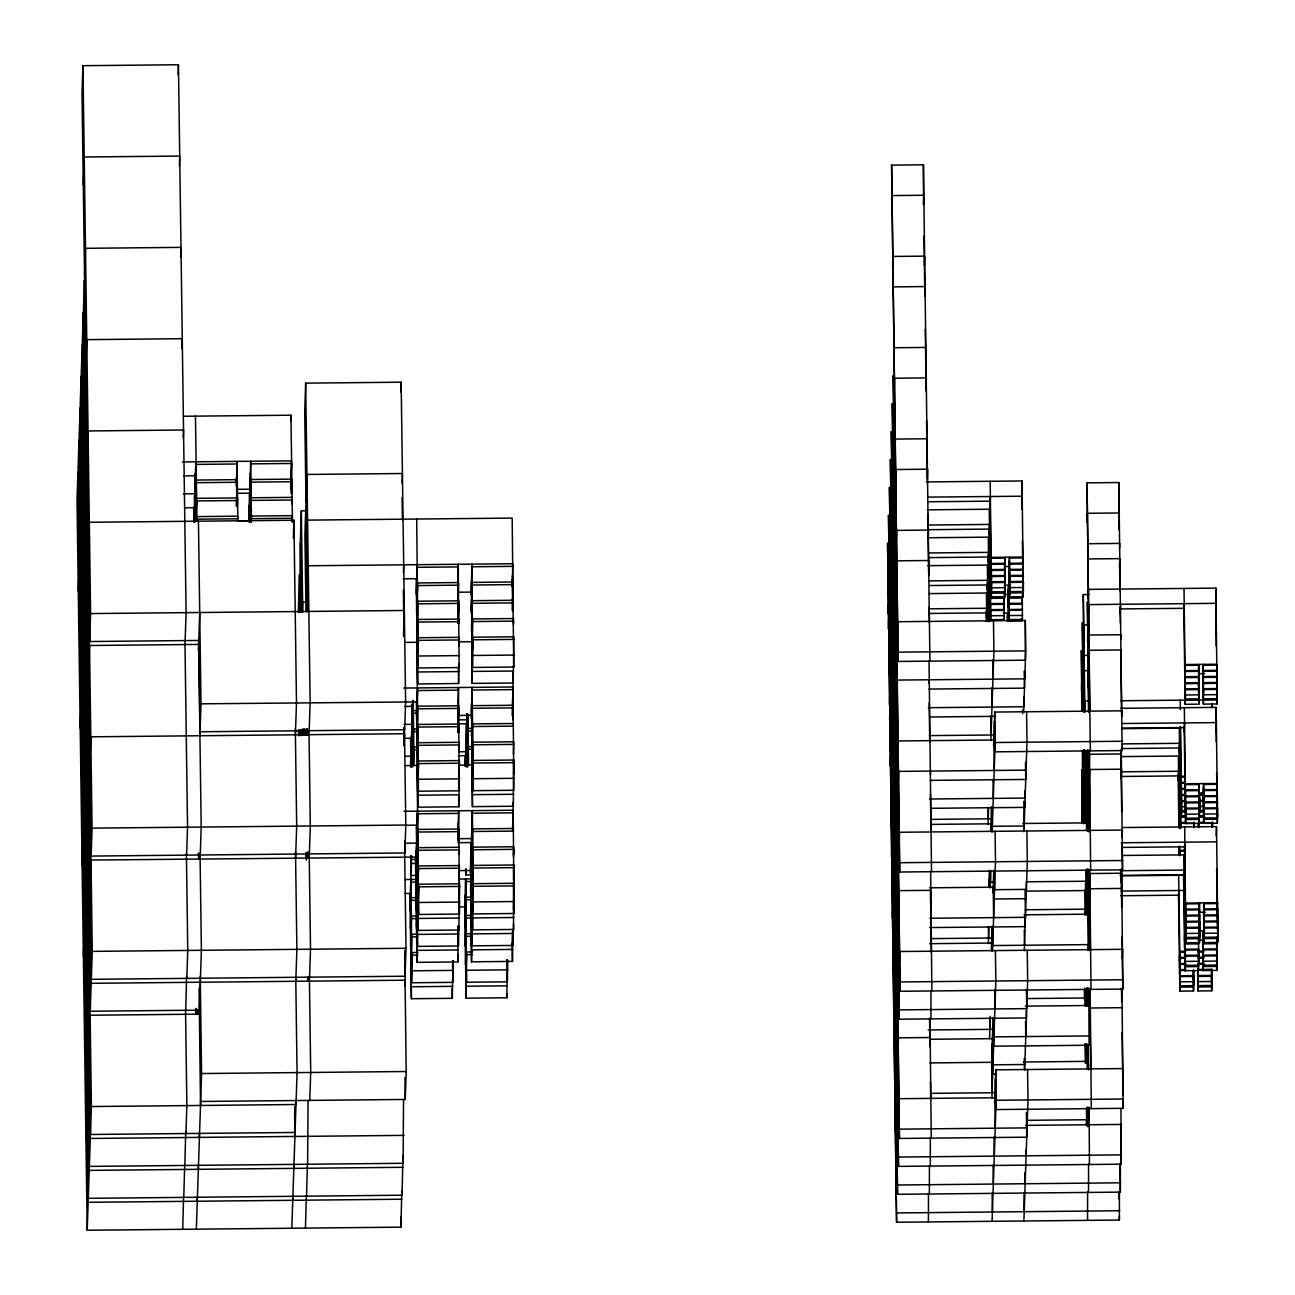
<?xml version="1.0" encoding="UTF-8"?>
<svg xmlns="http://www.w3.org/2000/svg" width="1295" height="1295" viewBox="0 0 1295 1295"><rect width="100%" height="100%" fill="white"/><g stroke="black" fill="none" stroke-linecap="round" stroke-linejoin="round"><path stroke-width="1.5" d="M185.136 640.572L186.091 612.648L178.435 64.75L82.945 65.689L82.006 93.629L89.663 641.527L198.782 640.442L200.061 731.756L404.671 729.732L405.61 701.793L401.142 382.203L305.669 383.142L304.714 411.082L307.514 611.159M83.285 184.942L84.224 157.003L179.714 156.064L179.374 166.035M79.027 439.863L78.088 467.803L88.287 1198.328L402.017 1195.22L402.988 1155.367M82.265 344.098L81.326 372.037L90.245 1011.233L199.365 1010.165M84.564 276.256L85.502 248.316L180.976 247.377L180.652 257.349M78.283 591.038L79.222 563.115M79.367 559.116L80.306 531.193M80.436 527.194L81.391 499.255M81.52 495.273L82.459 467.333M82.589 463.351L83.544 435.411M83.673 431.429L84.612 403.49M84.758 399.491L85.697 371.568M85.826 367.57L86.781 339.646L182.255 338.691L181.915 348.679M87.105 458.883L88.044 430.96L183.534 430.005L183.259 437.985M80.193 728.017L81.132 700.077M81.277 696.095L82.216 668.155M82.346 664.173L83.301 636.234M83.43 632.235L84.369 604.312M84.515 600.313L85.454 572.39M85.583 568.392L86.538 540.468M86.668 536.47L87.607 508.53M80.84 773.682L81.779 745.742M81.909 741.744L82.848 713.82M82.993 709.822L83.932 681.898M84.062 677.9L85.017 649.96M85.146 645.978L86.085 618.039M86.231 614.057L87.17 586.117M87.299 582.135L88.254 554.195M88.384 550.197L89.323 522.273L293.933 520.25L296.49 702.877L295.406 734.799M82.103 864.995L83.058 837.056M83.188 833.057L84.126 805.134M84.272 801.136L85.211 773.212M85.34 769.214L86.279 741.274M86.425 737.292L87.364 709.352M87.493 705.37L88.448 677.431M88.578 673.449L89.517 645.509L198.653 644.424M89.663 641.527L90.601 613.587L82.945 65.689M83.382 956.309L84.321 928.369M84.466 924.387L85.405 896.448M85.535 892.449L86.49 864.526M86.619 860.528L87.558 832.604M87.704 828.606L88.643 800.666M88.772 796.684L89.711 768.744M89.857 764.762L90.796 736.823L404.526 733.731L404.121 745.693L403.781 727.547M84.661 1047.623L85.6 1019.683M85.745 1015.701L86.684 987.761M86.814 983.763L87.752 955.839M87.898 951.841L88.837 923.918M88.966 919.919L89.922 891.996M90.051 887.998L90.99 860.058L416.181 857.063M91.136 856.076L92.075 828.136L84.418 280.254L83.479 308.178L91.136 856.076L404.866 852.968L405.804 825.044L404.445 727.774M85.939 1138.936L86.878 1110.997M87.008 1107.015L87.963 1079.075M88.092 1075.093L89.031 1047.153M89.161 1043.155L90.116 1015.231L199.236 1014.147L201.389 950.303L200.061 855.024M90.245 1011.233L91.184 983.31L82.394 340.099L83.349 312.176L92.269 951.372L91.33 979.311L405.06 976.22L405.999 948.28L404.671 853M87.202 1230.25L88.157 1202.31L77.959 471.801L77.004 499.724L87.202 1230.25L400.948 1227.158L401.774 1191.27M88.287 1198.328L89.225 1170.389L79.173 435.881L80.112 407.941L90.31 1138.467L89.371 1166.406L403.101 1163.298L403.538 1099.633M90.44 1134.485L91.395 1106.545L81.18 376.019L80.241 403.959L90.44 1134.485L295.05 1132.461L294.693 1106.642M178.095 74.721L178.435 64.75M194.185 522.273L195.011 493.719L183.323 493.848M195.189 492.343L196.095 461.797M195.27 511.994L194.93 521.966L194.606 505.697M195.448 510.602L195.804 496.034M195.982 494.641L196.354 480.056L237.276 479.652L236.872 491.631M195.869 520.282L196.063 514.293M196.209 510.295L196.613 498.332L237.535 497.928L237.357 506.523M195.966 520.881L196.095 516.899M196.241 512.901L196.646 500.938L237.568 500.534M196.727 520.574L196.856 516.592L237.778 516.187L237.649 520.169M186.609 855.137L187.548 827.197L184.942 640.588M185.735 1010.294L186.593 976.398M186.804 978.372L187.759 950.433L186.399 853.162M198.443 650.414L199.721 612.503M182.692 1229.311L183.582 1197.406M183.777 1197.389L184.667 1165.484M184.845 1165.451L185.703 1131.571M185.93 1133.53L186.868 1105.606L185.541 1010.31M199.916 735.754L201 703.816L198.443 521.189M200.11 858.99L201.194 827.068L198.588 640.458M196.338 1229.165L201.583 1073.539L200.239 976.268M236.337 481.351L236.483 477.353L236.872 506.054M236.305 485.949L236.516 479.959M236.645 475.977L237.05 463.998L196.128 464.403M236.402 505.6L236.726 495.629M236.499 506.216L236.775 498.235M236.904 494.237L237.309 482.274L196.387 482.679M248.737 521.739L249.045 509.145L249.207 521.545M249.207 507.769L249.579 493.185L249.984 521.885M249.757 491.809L250.113 477.224L250.712 520.266M250.291 475.848L250.663 461.263L251.457 518.664L292.379 518.259M249.595 522.047L249.838 511.444M250 510.068L250.372 495.483M250.55 494.107L250.906 479.522L291.828 479.118L291.472 493.703M250.356 521.723L250.631 513.743M250.761 509.761L251.165 497.782L292.087 497.377M250.534 520.347L250.663 516.365M250.793 512.367L251.198 500.404L292.12 499.999L291.99 503.982M251.214 522.031L251.424 516.058L292.346 515.653L292.136 521.626M290.744 421.183L290.938 415.193L183.76 416.262M290.711 486.791L291.585 460.858L182.449 461.943M290.744 489.397L291.084 479.425M291.213 475.443L291.618 463.464L250.696 463.869M293.334 538.202L293.933 520.25M299.194 574.689L298.384 612.551M305.329 510.797L301.346 510.845L300.408 538.769L301.427 612.227M302.285 612.13L302.625 602.159L306.607 602.11M305.992 502.395L306.931 474.456L402.421 473.517L402.081 483.488M295.6 858.035L296.684 826.113L295.325 728.842M306.656 611.661L307.125 597.691M295.794 981.286L296.879 949.365L295.519 852.094M306.85 734.896L307.061 728.923M291.812 1228.227L297.073 1072.6L295.746 977.304M309.181 730.671L310.12 702.748L305.669 383.142M309.375 853.923L310.314 825.983L308.987 730.704M309.57 977.158L310.525 949.219L309.165 851.948M305.458 1228.097L306.348 1196.191M306.543 1196.175L307.417 1164.27M307.611 1164.237L308.064 1100.572M309.764 1100.394L310.719 1072.47L309.375 977.175M400.802 392.175L401.142 382.203M403.425 572.811L403.7 564.83M403.457 636.428L404.331 610.479L90.601 613.587M410.531 766.219L410.871 756.231L405.027 756.296M411.001 752.249L411.939 724.31L404.153 724.391M412.085 720.328L412.749 700.368M416.391 592.624L417.33 564.685M410.628 766.834L410.904 758.854M411.033 754.855L411.438 742.893M411.583 738.895L411.988 726.916M412.118 722.934L412.522 710.955M412.652 706.973L412.862 700.984M416.423 595.231L416.828 583.268M416.974 579.27L417.378 567.307L458.3 566.902M411.389 766.527L411.664 758.546M411.794 754.548L412.198 742.585M412.328 738.587L412.733 726.608M412.878 722.626L413.283 710.647L417.168 710.615M416.65 610.884L417.055 598.921M417.184 594.923L417.589 582.96L458.511 582.556L458.139 597.125M411.567 765.135L411.697 761.152M411.826 757.154L412.231 745.192M412.377 741.193L412.781 729.231M412.911 725.232L413.315 713.27L417.217 713.221M416.682 613.506L417.087 601.528M417.217 597.529L417.621 585.567L458.543 585.162M404.72 986.191L404.93 980.202L91.184 983.31M412.247 766.818L412.457 760.845M412.619 759.453L412.992 744.884M413.17 743.492L413.526 728.923L417.427 728.875M416.941 631.766L417.314 617.181M417.476 615.805L417.848 601.22L458.77 600.815L458.365 612.794M413.413 761.768L413.785 747.183L417.686 747.134M417.2 650.025L417.557 635.44M417.735 634.064L418.107 619.479L459.029 619.075L458.883 623.073M417.411 665.679L417.816 653.7M417.945 649.718L418.35 637.739L459.272 637.334L459.11 645.93M410.984 859.831L411.114 855.849M417.443 668.285L417.848 656.322M417.994 652.324L418.398 640.361L459.32 639.957M410.127 907.406L411.065 879.483M411.486 855.687L411.195 875.485L417.039 875.436M416.585 715.86L417.524 687.936M458.932 667.653L458.592 683.533L417.67 683.938L416.796 580.662M457.896 578.865L458.252 564.296L459.126 667.572L418.204 667.977L416.699 519.036M410.159 910.029L410.564 898.05M410.693 894.052L411.098 882.089L416.941 882.024M416.618 718.482L417.022 706.503M417.168 702.505L417.573 690.543L458.495 690.138M410.418 928.288L410.774 913.703M410.952 912.327L411.324 897.743L417.168 897.678M416.877 736.742L417.249 722.157M417.427 720.781L417.783 706.196L458.705 705.791L458.3 717.77M200.644 1101.478L405.254 1099.455L406.193 1071.515L404.704 950.4M410.661 946.548L411.033 931.963M411.211 930.587L411.567 916.002L415.468 915.97M417.136 755.001L417.508 740.416M417.67 739.04L418.042 724.455L458.964 724.051L458.689 732.031M410.92 964.807L411.292 950.222M411.454 948.846L411.826 934.262L417.67 934.213M417.395 773.261L417.751 758.676M417.929 757.3L418.301 742.715L459.223 742.31L459.045 750.906M411.146 980.461L411.551 968.498M411.68 964.5L412.085 952.537L417.929 952.472M417.605 788.914L418.01 776.951M418.155 772.953L418.544 760.991L459.466 760.586L459.11 775.155M411.179 983.067L411.583 971.104M411.713 967.106L412.118 955.143L417.961 955.079M417.637 791.52L418.042 779.558M418.188 775.559L418.593 763.597L459.515 763.192M452.619 978.518L452.311 998.316L411.389 998.72L410.483 885.505M410.725 855.655L411.939 982.759L452.861 982.355L453.12 960.599M415.711 871.033L416.65 843.094L404.963 843.207M416.78 839.111L417.735 811.172M459.077 786.971L458.786 806.785L417.864 807.173L416.941 693.958M405.205 642.385L416.893 642.271L418.398 791.213L459.32 790.808L458.446 687.532L458.09 702.117M415.744 873.639L416.148 861.661M416.278 857.678L416.682 845.7M416.828 841.718L417.233 829.739M417.362 825.757L417.767 813.778L458.689 813.373M416.003 891.899L416.359 877.314M416.537 875.938L416.909 861.353M417.071 859.977L417.443 845.392M417.621 844.016L417.977 829.431L458.899 829.027L458.495 841.005M416.262 910.158L416.618 895.59M416.796 894.197L417.168 879.629M417.33 878.237L417.702 863.668M417.864 862.276L418.236 847.691L459.158 847.286M416.472 925.812L416.877 913.849M417.006 909.851L417.411 897.888M417.557 893.89L417.961 881.927M418.091 877.929L418.495 865.966L459.417 865.562L459.045 880.131M416.504 928.434L416.909 916.455M417.055 912.473L417.459 900.494M417.589 896.496L417.994 884.534M418.123 880.535L418.528 868.573L459.45 868.168M416.731 944.087L417.136 932.109M417.265 928.126L417.67 916.148M417.799 912.166L418.204 900.187M418.35 896.189L418.754 884.226L459.676 883.821L459.304 898.406M416.763 946.694L417.168 934.715M417.298 930.733L417.702 918.754M417.848 914.772L418.253 902.793M418.382 898.811L418.787 886.832L459.709 886.428M457.977 925.828L457.912 961.942L416.99 962.347L416.116 859.054M458.738 926.184L458.446 945.981L417.524 946.386L416.407 825.223M459.077 882.089L458.98 930.02L418.058 930.425L417.184 827.133M458.284 825.352L458.657 810.767L459.515 914.06L418.593 914.464L417.087 765.507M457.815 607.112L457.977 598.517M458.025 622.765L458.22 616.776M458.122 623.381L458.268 619.382M458.398 615.4L458.802 603.421L417.88 603.826M457.815 710.097L457.912 703.493L458.317 732.193M457.831 731.724L458.171 721.752M457.944 732.339L458.203 724.358M458.333 720.376L458.738 708.397L417.816 708.802M458.802 732.646L458.997 726.657L418.075 727.062M452.635 966.701L452.845 960.728M457.815 839.322L458.106 826.728M458.608 841.62L458.948 831.633L418.026 832.037M459.061 853.891L459.191 849.908L418.269 850.313M457.75 944.298L458.058 931.704M458.22 930.328L458.365 926.33M465.083 765.669L465.423 755.697L465.569 766.138M466.847 713.804L467.301 766.753M471.364 580.111L472.222 683.404L513.144 682.999L513.467 665.161M465.196 766.284L465.472 758.303M465.601 754.321L466.006 742.343M466.135 738.36L466.54 726.382M466.669 722.4L466.945 714.419M470.991 594.696L471.396 582.718M471.526 578.735L471.93 566.757L512.852 566.352M465.957 765.976L466.216 757.996M466.362 754.014L466.767 742.035M466.896 738.053L467.301 726.074M467.43 722.092L467.705 714.112M471.202 610.35L471.607 598.371M471.752 594.389L472.157 582.41L513.079 582.005L512.707 596.59M466.054 766.591L466.265 760.602M466.394 756.62L466.799 744.641M466.928 740.659L467.333 728.68M467.479 724.698L467.803 714.71L468.612 764.908M471.25 612.956L471.655 600.993M471.785 596.995L472.189 585.032L513.111 584.628M467.009 760.294L466.912 766.899L466.508 723.775L466.524 766.397M467.187 758.919L467.56 744.334M467.722 742.958L468.094 728.373L471.995 728.34M471.493 631.215L471.866 616.647M472.044 615.254L472.4 600.686L513.322 600.281L512.998 610.253L512.415 575.725M467.673 766.591L467.803 762.609M467.981 761.217L468.353 746.632L472.254 746.6M471.752 649.491L472.125 634.906M472.286 633.53L472.659 618.945L513.581 618.541L513.451 622.523M471.979 665.144L472.384 653.166M472.513 649.183L472.918 637.205L513.84 636.8L513.694 667.038L472.772 667.443L471.898 564.151L472.222 683.404M472.011 667.751L472.416 655.772M472.546 651.79L472.95 639.811L513.872 639.406M471.607 874.886L465.763 874.951L465.957 868.961M464.711 909.479L465.115 897.516M465.261 893.518L465.666 881.555L471.509 881.49M471.186 717.932L471.59 705.969M471.72 701.971L472.125 690.008L513.047 689.604M464.97 927.738L465.342 913.169M465.52 911.777L465.876 897.208L469.777 897.16M471.445 736.191L471.817 721.623M471.979 720.23L472.351 705.662L513.273 705.257L512.869 717.22M465.229 946.014L465.601 931.429M465.763 930.053L466.135 915.468L471.979 915.403M471.704 754.467L472.06 739.882M472.238 738.506L472.61 723.921L513.532 723.516M465.488 964.273L465.844 949.688M466.022 948.312L466.394 933.727L472.238 933.663M471.947 772.726L472.319 758.142M472.497 756.766L472.853 742.181L513.775 741.776L513.484 754.37M465.698 979.926L466.103 967.948M466.249 963.966L466.637 951.987L472.497 951.938M472.173 788.38L472.578 776.401M472.707 772.419L473.112 760.44L514.034 760.035L513.662 774.62M465.731 982.533L466.135 970.57M466.281 966.572L466.686 954.593L472.529 954.544M472.206 790.986L472.61 779.023M472.74 775.025L473.144 763.046L514.066 762.658M465.957 998.186L465.083 894.894L465.957 998.186L506.879 997.781L507.106 959.644M466.491 982.225L465.617 878.933L466.491 982.225L507.413 981.82L507.689 960.064M470.668 858.52L471.542 961.813L512.464 961.408L512.61 931.17L512.253 945.755M472.432 806.639L471.558 703.363L472.432 806.639L513.354 806.235L513.467 760.278M472.966 790.678L472.092 687.386L472.966 790.678L513.888 790.274L512.82 673.092M470.312 873.105L470.716 861.126M470.846 857.144L471.25 845.166M471.38 841.183L471.785 829.205M471.93 825.206L472.335 813.244L513.257 812.839M470.554 891.365L470.927 876.78M471.105 875.404L471.461 860.819M471.639 859.443L472.011 844.858M472.173 843.482L472.546 828.897L513.467 828.492M470.813 909.624L471.186 895.039M471.348 893.663L471.72 879.078M471.898 877.702L472.254 863.118M472.432 861.742L472.804 847.157L513.726 846.752L513.451 854.732M471.04 925.278L471.445 913.315M471.574 909.317L471.979 897.354M472.108 893.356L472.513 881.377M472.659 877.395L473.063 865.416L513.985 865.011L513.613 879.596M471.072 927.884L471.477 915.921M471.607 911.923L472.011 899.96M472.157 895.962L472.546 883.999M472.691 880.001L473.096 868.038L514.018 867.634M471.283 943.537L471.688 931.574M471.833 927.576L472.238 915.614M472.367 911.615L472.772 899.653M472.902 895.654L473.306 883.692L514.228 883.287L513.872 897.856M471.331 946.159L471.736 934.181M471.866 930.182L472.27 918.22M472.4 914.221L472.804 902.259M472.95 898.261L473.355 886.298L514.277 885.893M471.542 961.813L471.218 842.559L472.076 945.852L512.998 945.447L513.354 929.551M472.626 929.875L471.752 826.598L472.626 929.875L513.548 929.47L513.467 883.595M473.161 913.914L472.286 810.638L473.161 913.914L514.083 913.509L513.095 802.285M512.189 586.311L512.82 563.746L308.21 565.769M512.237 610.56L512.529 597.982M513.095 610.868L513.37 602.887L472.448 603.292M513.484 625.145L513.613 621.147L472.691 621.551M512.172 715.536L513.014 686.981L403.894 688.066M513.694 667.038L512.189 518.097L307.579 520.121M507.203 966.167L507.3 959.563M512.545 830.176L513.208 810.233L404.089 811.301M513.484 857.339L513.759 849.358L472.837 849.763M513.467 909.835L513.694 899.248M929.923 661.146L923.432 164.821L891.607 165.129L898.099 661.454L1025.413 660.191L1025.3 620.451L897.985 621.713L897.678 631.021M891.721 204.885L892.028 195.561L923.869 195.254L923.545 204.561L923.432 164.821M892.579 265.75L892.886 256.442L924.711 256.135L924.403 265.443M893 296.199L893.307 286.891L925.132 286.567L924.824 295.875L923.982 235.981M893.841 357.064L894.165 347.756L925.99 347.448L925.682 356.756M887.674 583.041L887.981 573.734M888.613 555.118L888.92 545.794M889.552 527.178L889.875 517.87M890.491 499.239L890.814 489.931M891.446 471.315L891.753 462.007M892.384 443.376L892.692 434.068M893.323 415.436L893.647 406.128M894.278 387.513L894.586 378.205L926.411 377.881L926.103 387.189M888.095 613.49L888.402 604.166M889.034 585.55L889.357 576.243M889.973 557.611L890.296 548.303M890.928 529.687L891.235 520.38M891.866 501.748L892.174 492.44M892.805 473.808L893.129 464.5M893.76 445.885L894.068 436.577M888.305 628.706L888.613 619.398M889.244 600.767L889.568 591.459M890.199 572.843L890.507 563.519M891.138 544.904L891.446 535.596M892.077 516.964L892.401 507.656M893.016 489.041L893.34 479.717M893.971 461.101L894.278 451.793M895.12 448.394L895.444 439.07L927.269 438.762L926.945 448.07M888.726 659.139L889.05 649.831M889.681 631.215L889.989 621.891M890.62 603.276L890.928 593.968M891.559 575.336L891.883 566.028M892.498 547.413L892.822 538.089M893.453 519.473L893.76 510.165M894.392 491.533L894.699 482.226M888.937 674.355L889.26 665.047M889.892 646.432L890.199 637.124M890.831 618.492L891.138 609.184M891.769 590.552L892.093 581.245M892.724 562.629L893.032 553.321M893.663 534.689L893.971 525.381M894.602 506.766L894.91 497.442M895.541 478.826L895.865 469.518L927.689 469.195L927.382 478.502M889.374 704.804L889.681 695.496M890.312 676.864L890.62 667.556M891.251 648.924L891.575 639.617M892.19 621.001L892.514 611.693M893.145 593.061L893.453 583.754M894.084 565.138L894.392 555.814M895.023 537.198L895.347 527.891M889.584 720.02L889.892 710.712M890.523 692.08L890.831 682.773M891.462 664.157L891.786 654.833M892.417 636.217L892.724 626.909M893.356 608.278L893.663 598.97M894.295 580.354L894.618 571.046M895.233 552.415L895.557 543.107M896.399 539.707L896.707 530.383L928.531 530.076L928.224 539.384M890.005 750.452L890.312 741.145M890.944 722.529L891.268 713.205M891.899 694.589L892.206 685.282M892.838 666.65L893.145 657.342M893.777 638.726L894.1 629.419M894.716 610.787L895.039 601.479M895.671 582.847L895.978 573.539M890.215 765.669L890.539 756.361M891.154 737.745L891.478 728.438M892.109 709.806L892.417 700.498M893.048 681.882L893.356 672.558M893.987 653.943L894.311 644.635M894.942 626.003L895.25 616.695M895.881 598.08L896.189 588.756M896.82 570.14L897.144 560.832L928.968 560.508L928.644 569.832M891.073 826.55L891.381 817.242M892.012 798.626L892.32 789.303M892.951 770.687L893.275 761.379M893.906 742.747L894.214 733.439M894.845 714.824L895.153 705.5M895.784 686.884L896.091 677.576M896.723 658.945L897.046 649.637M891.494 856.999L891.802 847.675M892.433 829.059L892.757 819.751M893.372 801.119L893.696 791.812M894.327 773.196L894.635 763.872M895.266 745.256L895.573 735.948M896.205 717.317L896.529 708.009M897.16 689.393L897.467 680.085L1024.782 678.823L1024.669 671.215M898.099 661.454L891.607 165.129M892.336 917.864L892.66 908.556M893.291 889.94L893.599 880.616M894.23 862.001L894.537 852.693M895.169 834.061L895.493 824.753M896.124 806.137L896.431 796.83M897.063 778.198L897.37 768.89M898.002 750.258L898.325 740.95L993.799 740.012L994.22 770.444M892.773 948.312L893.081 938.988M893.712 920.373L894.019 911.065M894.651 892.433L894.974 883.125M895.606 864.51L895.913 855.202M896.545 836.57L896.852 827.262M897.484 808.63L897.807 799.323M898.422 780.707L898.746 771.399L1026.061 770.136L1025.948 762.528M893.615 1009.177L893.938 999.869M894.554 981.254L894.877 971.946M895.509 953.314L895.816 944.006M896.448 925.375L896.755 916.067M897.386 897.451L897.71 888.143M898.341 869.512L898.649 860.204M899.28 841.588L899.588 832.264L1122.393 830.063L1122.134 837.525M894.036 1039.626L894.359 1030.318M894.991 1011.686L895.298 1002.379M895.93 983.763L896.237 974.439M896.868 955.823L897.192 946.515M897.823 927.884L898.131 918.576M898.762 899.96L899.07 890.636L930.895 890.329L930.587 899.636M899.701 872.021L893.21 375.696L899.701 872.021L1122.506 869.819L1121.276 750.161M894.894 1100.507L895.201 1091.183M895.832 1072.568L896.156 1063.26M896.787 1044.628L897.095 1035.32M897.726 1016.705L898.034 1007.38M898.665 988.765L898.989 979.457M899.604 960.825L899.928 951.517L1122.716 949.316L1122.409 958.624M895.314 1130.94L895.638 1121.632M896.269 1103L896.577 1093.692M897.208 1075.077L897.516 1065.753M898.147 1047.137L898.455 1037.829L930.296 1037.505L929.972 1046.829L929.583 1018.291M899.086 1019.197L891.332 431.559L899.086 1019.197L1026.401 1017.951L1026.304 1010.343M900.041 991.274L892.271 403.635L900.041 991.274L1122.83 989.072L1121.6 869.414M896.172 1191.821L896.48 1182.497M897.111 1163.881L897.419 1154.573M898.05 1135.942L898.374 1126.634M899.005 1108.018L899.313 1098.694L994.803 1097.755L995.224 1128.204M896.593 1222.253L887.561 543.301L896.593 1222.253L1119.382 1220.052L1119.43 1191.724M897.532 1194.314L888.499 515.361L897.532 1194.314L1120.337 1192.112L1120.385 1163.784M898.487 1166.39L889.438 487.422L898.487 1166.39L1121.276 1164.189L1120.952 1108.73M899.426 1138.451L890.393 459.498L899.426 1138.451L1026.741 1137.188L1026.385 1112.47M929.162 683.485L929.292 679.762M930.441 774.798L930.571 771.075M931.526 871.713L929.033 660.741M930.927 1018.89L930.976 990.545M931.866 990.95L930.636 871.308M928.418 1221.946L928.466 1193.601M929.357 1194.006L929.421 1165.662M930.312 1166.067L930.36 1137.738M931.251 1138.143L930.02 1018.485M986.321 617.553L986.628 608.245L928.936 608.812M987.259 589.613L987.567 580.306L929.891 580.872M988.198 561.69L988.522 552.366L928.839 552.965M989.137 533.75L989.461 524.443L927.787 525.042M990.092 505.811L990.4 496.503M989.121 620.693L989.364 613.247M990.011 595.49L990.303 585.308M990.95 567.566L991.258 557.384L1023.082 557.06L1022.775 567.242M990.076 600.718L990.206 596.72M990.254 595.392L990.4 591.41M991.015 572.778L991.161 568.796M991.209 567.453L991.339 563.471L1004.985 563.341L1004.855 568.197M990.157 606.805L990.303 602.806M990.092 601.576L990.481 597.497L1004.111 597.351L1004.24 619.609L990.594 619.738L989.25 509.226L927.576 509.825M990.27 596.267L990.4 592.268M991.112 578.865L991.242 574.883M991.031 573.653L991.42 569.557L1005.066 569.428L1004.936 574.284M991.209 568.327L991.355 564.345L1004.985 564.199M990.173 607.679L990.303 603.68M990.351 602.353L990.497 598.355L1004.127 598.225M991.112 579.739L991.258 575.741M991.306 574.413L991.436 570.431L1005.082 570.286M990.254 613.765L990.384 608.893M990.448 608.44L990.562 603.583L1004.208 603.438L1004.078 608.31M991.209 585.826L991.322 580.969M991.387 580.5L991.501 575.644L1005.147 575.514L1005.017 580.37M990.465 614.979L990.351 619.852L989.089 529.946M990.529 614.526L990.643 609.67L1004.289 609.524M991.29 591.912L991.42 587.056M991.468 586.586L991.598 581.73L1005.228 581.601L1005.114 586.457M1004.758 561.237L1005.001 596.995L991.355 597.125L991.112 561.366M990.189 481.287L991.549 591.815L1005.179 591.669L1004.888 557.238L1004.774 562.111M988.053 824.397L988.619 807.627M990.869 740.594L993.896 651.207L993.475 620.758M988.83 887.124L989.396 870.369M990.788 829.399L991.533 807.06M993.605 745.596L994.738 712.072L1122.053 710.825L1121.875 716.41M988.376 943.634L988.943 926.88M990.27 887.771L990.837 871.017M992.148 831.908L995.175 742.521L994.738 712.072M991.403 950.676L991.873 926.297L992.31 951.08M993.006 892.773L993.751 870.434M1004.596 567.42L1004.71 562.564M1003.738 601.447L1003.852 596.59M1004.677 573.507L1004.79 568.651M1003.819 607.533L1003.933 602.677M1003.997 602.207L1004.111 597.351M1004.758 579.61L1004.888 574.737M989.526 1038.671L990.286 1016.332M992.488 951.145L995.499 861.758L995.078 831.325M1004.839 585.696L1004.969 580.824M1004.936 591.783L1005.049 586.91M992.067 1092.753L991.63 1062.305L993.152 1017.611M1007.429 617.925L1007.559 613.069L1007.656 620.03M1008.19 595.311L1008.319 590.455M1008.368 590.002L1008.497 585.13L1008.789 619.56L1022.419 619.431L1022.305 597.173L1008.659 597.303L1008.546 602.175M1009.129 567.388L1009.258 562.516M1009.323 562.062L1009.436 557.206L1009.728 591.637L1023.374 591.491L1022.014 480.963L926.54 481.918M1008.271 601.398L1008.4 596.542M1008.465 596.088L1008.578 591.216M1009.226 573.475L1009.339 568.602M1009.404 568.149L1009.517 563.293L1023.163 563.147L1023.034 568.019M991.873 1098.338L995.839 981.011L995.402 950.579M1008.368 607.484L1008.481 602.628M1009.307 579.561L1009.436 574.705M1009.485 574.235L1009.614 569.379L1023.244 569.25L1023.131 574.106M1008.449 613.571L1008.578 608.715M1008.627 608.261L1008.756 603.405L1022.386 603.26M1009.388 585.648L1009.517 580.791M1009.566 580.322L1009.695 575.466L1023.341 575.336L1023.196 579.318M1008.659 614.801L1008.53 619.674L1008.174 594.454M1008.708 614.348L1008.837 609.492L1022.483 609.346M1009.469 591.734L1009.598 586.878M1009.663 586.408L1009.776 581.552L1023.422 581.423L1023.034 585.518M1022.937 561.059L1023.196 596.817L1009.55 596.946L1009.307 561.188M994.609 1103.34L995.742 1069.832L1123.056 1068.569L1122.733 1077.877M992.083 1221.314L996.163 1100.264L995.742 1069.832M1022.014 480.963L1021.965 509.421M1021.917 505.503L1022.224 496.195L928.742 497.118M1021.917 601.269L1022.046 596.412M1022.856 573.329L1022.985 568.473M1022.176 602.029L1022.305 597.173M1022.953 579.415L1023.066 574.559M1023.018 584.644L1023.147 580.646M1023.099 590.73L1023.244 586.732M1023.212 580.192L1023.341 576.194L1009.711 576.34M1023.115 591.605L1023.244 587.606M1023.293 586.279L1023.438 582.281L1009.792 582.426M1023.649 712.347L1025.721 650.883L1025.3 620.451M1023.973 831.584L1027 742.197L1026.579 711.764M1024.313 950.838L1027.323 861.45L1026.903 831.018M1024.636 1070.091L1027.663 980.703L1027.243 950.255M1023.908 1220.991L1027.987 1099.941L1027.566 1069.508M1089.241 594.518L1083.267 594.583L1084.433 710.421L1084.757 701.113L1088.739 701.081M994.431 721.396L994.851 751.828L1122.166 750.566L1118.864 482.533L1087.039 482.841L1089.775 710.631M1081.487 690.203L1081.811 680.895M1082.442 662.263L1082.749 652.955M1083.381 634.323L1083.688 625.016L1087.67 624.983M1087.152 522.597L1087.46 513.289L1119.301 512.966L1118.977 522.273M1082.863 692.696L1083.17 683.388M1083.802 664.772L1084.125 655.464L1088.091 655.416M1087.573 553.03L1087.897 543.722L1119.722 543.414L1119.56 548.06M1083.073 707.928L1083.381 698.604M1084.012 679.988L1084.336 670.68L1088.302 670.632M1087.784 568.246L1088.108 558.938L1119.932 558.631L1119.625 567.938M1082.555 766.3L1082.863 756.976M1088.221 598.695L1088.528 589.387L1215.843 588.124L1217.187 698.653L1203.557 698.782M1081.827 809.44L1082.134 800.132M1082.766 781.516L1083.073 772.208M1083.705 753.577L1083.834 749.854M1087.476 641.851L1087.8 632.527M1088.431 613.911L1088.739 604.603L1216.054 603.341L1215.746 612.648M1083.187 811.949L1083.51 802.641M1084.142 784.025L1084.449 774.701M1085.081 756.086L1085.275 750.501M1087.913 672.283L1088.221 662.975M1088.852 644.343L1089.16 635.036L1121.001 634.728L1120.839 639.374M1083.526 823.442L1083.721 817.857M1084.352 799.242L1084.66 789.934M1085.291 771.302L1085.598 761.994M1088.124 687.499L1088.431 678.191M1089.063 659.576L1089.386 650.252L1121.211 649.944L1120.887 659.252M1088.739 712.347L1088.868 708.624M1086.877 789.027L1087.185 779.719M1087.816 761.088L1088.124 751.78L1089.241 831.681M1087.298 819.46L1087.606 810.152M1088.237 791.536L1088.561 782.229M1089.176 763.597L1089.5 754.289L1121.324 753.965L1121.017 763.289M1084.805 914.756L1085 909.171L1025.316 909.77M1087.638 830.953L1087.816 825.368M1088.447 806.753L1088.771 797.445M1089.403 778.813L1089.71 769.505L1121.535 769.198L1121.227 778.505M1090.341 750.89L1087.039 482.841M1089.063 831.6L1089.192 827.877M1088.14 880.341L1088.464 871.033L1089.564 950.077M1088.577 910.773L1088.885 901.466M1089.516 882.85L1089.823 873.542L1121.664 873.219L1121.341 882.526M1086.262 1000.485L1086.084 1006.069L1085.663 988.878M1087.962 950.206L1088.156 944.622L992.666 945.56L992.407 926.54M1088.787 926.006L1089.095 916.682M1089.726 898.066L1090.05 888.758L1121.875 888.435L1121.551 897.759M1090.665 870.127L1089.451 750.485M1086.408 1125.323L1086.602 1119.738L1026.919 1120.337M1088.48 1063.875L1088.302 1069.46L1087.768 1044.644M1088.755 987.826L1089.111 1045.243L993.637 1046.198L993.233 1017.66M1090.066 1017.32L1090.374 1008.012L1122.198 1007.688M1091.005 989.38L1089.775 869.738M1087.557 1220.359L1087.606 1192.031M1088.512 1192.436L1088.561 1164.092M1089.451 1164.496L1089.095 1107.079M1091.329 1108.633L1090.115 988.975M1118.864 482.533L1119.09 529.898M1120.256 613.603L1120.563 604.279M995.418 1079.14L995.855 1109.572L1123.17 1108.31L1121.939 988.668M1178.256 780.577L1178.563 771.253L1120.871 771.836M1179.195 752.638L1179.502 743.33L1121.826 743.897M1183.905 612.972L1184.229 603.664M1180.053 814.377L1180.36 804.195M1180.991 786.453L1181.299 776.272L1185.281 776.223M1184.779 674.711L1185.071 664.529L1216.895 664.222L1216.652 671.668M1180.133 820.463L1180.263 815.607M1180.328 815.154L1180.441 810.298M1181.089 792.54L1181.202 787.684M1181.267 787.214L1181.38 782.358L1185.281 782.309M1184.86 680.798L1184.974 675.941M1185.038 675.488L1185.168 670.616L1198.798 670.486L1198.684 675.342M1179.405 849.633L1179.276 854.49L1179.178 847.529M1180.344 821.694L1180.231 826.566L1179.114 746.924M1180.409 821.24L1180.522 816.384L1186.382 816.319M1181.169 798.626L1181.299 793.77M1181.348 793.301L1181.477 788.445L1185.362 788.412M1184.941 686.884L1185.071 682.028M1185.119 681.575L1185.249 676.702L1198.879 676.573L1198.749 680.571M1179.551 855.267L1179.664 850.394L1185.508 850.346M1180.49 827.327L1180.619 822.471L1186.463 822.406M1181.25 804.713L1181.38 799.857M1181.428 799.387L1181.558 794.531L1185.459 794.499M1185.022 692.971L1185.152 688.114M1185.2 687.661L1185.33 682.789L1198.976 682.659L1198.587 686.755M1181.331 810.799L1181.461 805.943M1181.526 805.474L1181.639 800.618L1185.54 800.585M1185.119 699.057L1185.233 694.201M1185.297 693.748L1185.411 688.891L1199.057 688.746L1198.927 693.602M1178.58 899.815L1178.903 890.507M1185.313 815.979L1181.412 816.012L1181.169 780.254M1180.619 727.175L1181.59 810.702L1185.492 810.654M1184.245 732.209L1184.553 722.901M1198.96 700.158L1198.83 704.14L1185.184 704.286L1185.313 700.287L1198.96 700.158L1198.587 668.382M1199.138 694.832L1199.008 698.831L1185.362 698.96L1185.508 694.978L1199.138 694.832L1198.717 664.4L1198.587 669.256M1179.437 961.57L1179.745 951.388L1185.718 951.323M1185.103 793.964L1185.411 783.783L1217.235 783.475L1216.928 793.641M1179.535 967.656L1179.648 962.8M1179.713 962.331L1179.826 957.474L1185.67 957.41M1185.184 800.051L1185.313 795.195M1185.362 794.725L1185.492 789.869L1199.138 789.74L1198.749 793.835M1179.615 973.743L1179.729 968.887M1179.794 968.417L1179.923 963.561L1185.767 963.496M1185.281 806.137L1185.394 801.281M1185.459 800.812L1185.572 795.956L1199.219 795.826L1199.089 800.682M1179.696 979.829L1179.826 974.973M1179.874 974.504L1180.004 969.647L1185.848 969.583M1185.362 812.224L1185.475 807.368M1185.54 806.898L1185.67 802.042L1199.299 801.913M1179.777 985.916L1179.907 981.06M1179.972 980.59L1180.085 975.734L1193.731 975.604L1193.601 980.461M1185.443 818.31L1185.572 813.454M1185.621 813.001L1185.751 808.129L1199.38 807.999M1179.988 987.146L1193.634 987.017L1193.504 990.999L1179.858 991.128L1179.615 955.37M1180.166 981.82L1180.036 985.819L1193.682 985.673L1193.812 981.691L1180.166 981.82L1178.677 875.29M1183.63 879.402L1183.938 870.094L1120.288 870.709M1184.569 851.462L1184.893 842.155M1199.299 819.411L1199.154 823.393L1185.524 823.539L1185.653 819.541L1199.299 819.411L1199.041 783.653L1199.478 814.086L1185.831 814.215L1185.702 818.213L1199.332 818.084L1199.607 798.335M1184.488 941.141L1184.795 930.959M1185.443 913.218L1185.734 903.036L1217.559 902.712L1217.268 912.894M1184.585 947.228L1184.698 942.371M1184.763 941.918L1184.876 937.046M1185.524 919.304L1185.637 914.432M1185.702 913.979L1185.831 909.122L1199.461 908.977L1199.348 913.849M1184.666 953.314L1184.779 948.458M1184.844 948.005L1184.957 943.132L1198.603 943.003M1185.605 925.391L1185.734 920.535M1185.783 920.065L1185.912 915.209L1199.542 915.079L1199.429 919.936M1184.747 959.417L1184.876 954.544M1184.925 954.091L1185.054 949.235L1198.684 949.089L1198.571 953.946M1185.686 931.477L1185.815 926.621M1185.864 926.152L1185.993 921.295L1199.639 921.166L1199.51 926.022M1184.828 965.503L1184.957 960.631M1185.006 960.178L1185.135 955.321L1198.781 955.176L1198.652 960.048M1185.783 937.564L1185.896 932.708M1185.961 932.238L1186.074 927.382L1199.72 927.252L1199.591 932.109M1198.555 953.088L1198.539 970.586L1184.909 970.716L1184.666 934.958M1122.069 855.477L1183.727 854.862L1185.087 965.39L1198.733 965.261L1198.522 936.916M1199.801 933.339L1186.171 933.468L1186.026 937.467L1199.672 937.321L1199.38 902.89L1199.494 942.647L1185.848 942.776L1184.682 826.938M1198.506 680.668L1198.636 676.67M1198.571 685.881L1198.701 681.898M1193.861 826.42L1194.249 822.325M1198.652 691.967L1198.798 687.985M1198.765 681.429L1198.895 677.447L1185.265 677.576M1194.136 827.197L1194.265 823.199L1180.619 823.329M1198.668 692.841L1198.798 688.859M1198.846 687.515L1198.976 683.533L1185.346 683.663M1198.749 698.928L1198.879 694.071M1198.862 788.963L1199.154 823.393M1198.814 799.047L1198.96 795.049M1198.927 788.509L1199.057 784.511L1185.427 784.657M1202.958 674.533L1203.087 669.677M1203.136 669.207L1203.265 664.351L1203.298 698.879M1198.83 799.922L1198.96 795.923M1199.008 794.596L1199.138 790.597L1185.508 790.743M1203.039 680.62L1203.168 675.763M1203.217 675.294L1203.346 670.438L1216.992 670.308L1216.863 675.164M1198.911 806.008L1199.041 801.136M1203.136 686.706L1203.249 681.85M1203.314 681.397L1203.427 676.524L1217.073 676.395L1216.944 681.251M1193.342 979.7L1193.456 974.827M1193.521 974.374L1193.65 970.376M1198.684 827.149L1198.798 822.293L1204.641 822.228M1198.992 812.094L1199.121 807.238M1199.186 806.769L1199.558 799.679M1203.217 692.793L1203.33 687.936M1203.395 687.483L1203.524 682.611L1217.154 682.481L1217.041 687.337M1193.423 985.786L1193.553 980.914M1199.089 818.181L1199.202 813.325M1199.267 812.855L1199.656 805.765M1199.688 804.438L1199.834 800.439L1203.719 800.407M1203.282 698.021L1203.427 694.023M1203.46 692.696L1203.605 688.697L1217.235 688.568L1217.122 693.424M1199.526 810.621L1199.737 794.353L1203.638 794.321M1199.704 805.296L1199.834 801.314L1203.735 801.265M1203.508 700.109L1217.154 699.98L1217.009 703.962L1203.379 704.108L1203.12 668.349M1203.476 693.57L1203.622 689.571L1217.251 689.442M1199.202 908.216L1199.494 942.647M1199.073 913.072L1199.219 909.09M1199.251 907.763L1199.397 903.764L1185.751 903.894M1203.298 793.786L1203.411 788.93M1203.476 788.461L1203.589 783.604L1203.881 818.035L1217.527 817.89L1217.656 813.908L1204.026 814.037M1199.154 919.159L1199.283 914.302M1203.379 799.873L1203.492 795.017M1203.557 794.547L1203.686 789.691L1217.316 789.561L1217.203 794.418M1197.794 973.565L1197.924 968.709M1199.251 925.245L1199.364 920.389M1203.46 805.959L1203.589 801.103M1203.638 800.634L1203.767 795.778L1217.397 795.648L1217.284 800.504M1197.875 978.777L1198.005 974.795M1198.053 973.452L1198.183 969.469L1211.829 969.34L1211.861 985.495L1198.231 985.641L1198.183 969.469M1199.332 931.348L1199.461 926.475M1203.541 811.172L1203.67 807.19M1203.719 805.862L1203.848 801.864L1217.494 801.734L1217.365 806.591M1197.956 984.864L1198.102 980.882M1197.891 979.651L1198.28 975.556L1211.91 975.426L1211.796 980.283M1198.069 974.326L1198.199 970.344L1211.845 970.198M1199.413 937.434L1199.542 932.562M1203.622 817.258L1203.751 813.276M1203.541 812.046L1203.929 807.95L1217.575 807.821L1217.446 812.677M1203.719 806.72L1203.864 802.738L1217.494 802.592M1197.972 985.738L1198.102 981.74M1198.15 980.412L1198.28 976.43L1211.926 976.284M1203.638 818.132L1203.767 814.15M1203.816 812.807L1203.945 808.825L1217.591 808.695M1211.812 986.822L1211.683 990.821L1198.037 990.95L1198.183 986.968L1211.812 986.822L1211.57 969.437L1211.44 973.419M1203.832 819.363L1217.478 819.233L1217.349 823.215L1203.702 823.345L1203.46 787.587M1202.683 940.963L1202.796 936.107M1202.861 935.637L1202.99 930.781L1203.265 965.212L1216.911 965.083L1217.041 961.084L1203.411 961.23M1203.622 913.04L1203.751 908.167M1203.8 907.714L1203.929 902.858L1204.22 937.272L1217.85 937.143L1216.507 826.615L1123.008 827.537M1202.747 946.192L1202.893 942.193M1202.925 940.866L1203.071 936.868M1203.702 918.252L1203.832 914.254M1203.881 912.926L1204.01 908.944L1217.656 908.799L1217.527 913.671M1202.845 952.278L1202.974 948.28M1202.764 947.05L1203.152 942.954L1216.798 942.825L1216.669 947.681M1202.942 941.74L1203.087 937.742M1203.783 924.339L1203.913 920.34M1203.702 919.126L1204.091 915.031L1217.737 914.885L1217.608 919.758M1203.881 913.801L1204.026 909.802L1217.656 909.673M1202.845 953.136L1202.99 949.154M1203.023 947.827L1203.168 943.828L1216.798 943.699M1203.8 925.213L1203.929 921.214M1203.978 919.887L1204.107 915.889L1217.753 915.759M1202.942 959.223L1203.055 954.366M1203.12 953.913L1203.233 949.041L1216.879 948.911L1216.75 953.768M1203.881 931.299L1203.994 926.443M1204.059 925.974L1204.188 921.117L1217.818 920.988L1217.705 925.844M1203.023 965.309L1203.136 960.453M1203.201 960L1203.33 955.143L1216.96 954.998L1216.847 959.854M1203.961 937.386L1204.091 932.529M1204.14 932.06L1204.269 927.204L1217.899 927.074L1217.769 931.056M1211.812 707.313L1211.942 703.59M1215.843 588.124L1216.199 646.043M1216.701 936.738L1216.733 970.408L1203.087 970.538L1202.845 934.78M1204.172 938.616L1217.818 938.47L1217.672 942.469L1204.042 942.598L1203.783 906.84M1216.685 680.49L1216.814 675.634M1120.693 708.316L1216.167 707.378L1216.199 741.727M1216.766 686.577L1216.895 681.72M1212.314 827.003L1212.444 822.147M1216.863 692.663L1216.976 687.807M1216.944 698.75L1217.057 693.893M1216.07 731.902L1216.377 722.594L1122.894 723.516M1217.187 698.653L1217.332 694.654L1203.686 694.8M1217.025 799.743L1217.138 794.871M1216.183 835.939L1216.507 826.615M1217.106 805.83L1217.219 800.957M1211.521 979.522L1211.651 974.649M1211.699 974.196L1211.829 969.34M1217.187 811.916L1217.316 807.044M1211.618 985.608L1211.731 980.736M1217.268 818.003L1217.397 813.147M1217.349 918.981L1217.478 914.124M1217.429 925.067L1217.559 920.211M1217.527 931.154L1217.64 926.297M1216.669 965.18L1216.782 960.323M183.939 475.88L195.626 475.767M250.955 482.128L291.877 481.724M236.92 489.316L250.858 489.186M236.791 493.314L250.712 493.168M184.796 507.786L194.541 507.689L194.379 495.775M928.58 501.764L990.238 501.165M237.843 521.221L249.773 521.108M927.641 529.704L989.299 529.088M928.628 537.749L988.295 537.15L989.461 620.208M928.677 557.611L988.36 557.028M991.258 558.258L1004.904 558.113M1009.452 558.064L1023.099 557.935M1009.533 564.151L1023.179 564.021M927.689 565.672L987.357 565.089L988.15 621.551M1004.855 566.562L1008.837 566.514M1009.614 570.253L1023.26 570.108M403.231 578.8L416.86 578.655M991.517 576.518L1005.163 576.372M991.598 582.604L1005.244 582.459M929.729 585.534L987.421 584.968M1004.24 585.178L1010.197 585.113M458.171 592.22L472.092 592.074M991.679 587.817L1005.325 587.687M1009.857 587.639L1023.503 587.509M928.725 593.596L986.418 593.013L986.79 620.03M991.501 593.142L1005.13 593.013M1009.679 592.964L1023.325 592.819M1003.916 594.486L1009.89 594.437M1008.675 598.177L1022.322 598.047M990.578 604.441L1004.208 604.312M1008.756 604.263L1022.403 604.134M1120.418 608.941L1184.067 608.31M990.659 610.528L1004.305 610.398M1008.854 610.35L1022.483 610.22M928.79 613.458L986.466 612.891M1003.285 613.118L1009.258 613.053M990.74 615.756L1004.37 615.611M1008.918 615.578L1022.564 615.433M418.139 622.086L459.061 621.681M1022.386 620.758L1008.74 620.888L1008.368 589.128M458.673 641.867L472.594 641.721M418.609 656.015L459.531 655.61M473.177 655.464L514.099 655.06M898.406 652.146L1025.721 650.883M418.075 671.976L458.997 671.571M472.626 671.425L513.548 671.02M1185.087 665.403L1198.733 665.274M1203.282 665.225L1216.911 665.096M1185.168 671.49L1198.814 671.36M1203.363 671.312L1216.992 671.182M1198.684 673.708L1204.658 673.643M1203.444 677.398L1217.09 677.269M1203.524 683.485L1217.17 683.355M928.984 689.069L1024.458 688.131L1024.232 671.004M1185.427 689.749L1199.073 689.62M201 703.816L417.055 701.906M404.752 706.439L412.555 706.358M1120.563 700.757L1186.204 700.109M1198.134 699.996L1204.107 699.931M472.384 708.268L513.306 707.863L512.901 719.826L512.61 698.96M928.353 707.701L1023.843 706.746L1023.697 697.244M458.365 715.455L472.286 715.309M457.831 719.874L467.77 719.777M930.02 716.993L995.677 716.345M457.702 723.856L467.641 723.759M472.643 726.527L513.565 726.123M413.574 731.529L417.459 731.481M468.126 730.979L472.028 730.947M1122.733 728.162L1184.407 727.563M1121.6 728.68L1179.292 728.114L1180.7 828.557M403.684 738.36L411.47 738.279M929.405 735.609L995.046 734.961M418.334 745.337L459.256 744.933M472.902 744.787L513.824 744.382M995.175 742.521L1122.49 741.258M413.817 749.789L417.718 749.756M468.385 749.255L472.286 749.206M458.738 751.78L466.702 751.699M1121.664 748.559L1179.356 747.976M458.608 755.762L466.572 755.681M1120.661 756.604L1178.353 756.037L1179.356 828.201M405.4 765.636L417.945 765.41M458.867 765.102L472.788 764.957M418.803 779.25L459.725 778.845M473.371 778.716L514.293 778.311M1120.725 776.482L1178.401 775.915M1181.315 777.146L1185.216 777.097M930.263 780.383L1025.737 779.444L1025.494 762.318M1181.396 783.232L1185.297 783.184M1203.605 784.479L1217.251 784.333M418.269 795.211L459.191 794.806M472.837 794.677L513.759 794.272M1181.477 789.319L1185.378 789.27M1203.686 790.565L1217.332 790.419M1199.024 792.961L1202.99 792.912M1181.574 795.405L1185.459 795.357M1199.753 795.227L1203.654 795.179M929.632 799.015L1025.106 798.076L1025.009 790.452M1185.589 796.83L1199.235 796.7M1203.783 796.652L1217.413 796.506M1181.655 801.492L1185.556 801.443M1185.67 802.916L1199.316 802.787M931.299 808.307L1024.798 807.384L1024.717 801.67M1181.72 806.704L1185.621 806.672M1199.915 806.526L1203.816 806.494M1185.767 809.003L1199.397 808.873M1199.785 810.524L1203.67 810.476M1181.542 812.03L1185.443 811.981M1199.737 811.852L1203.638 811.803M1199.607 815.834L1203.492 815.801M1204.56 816.141L1198.717 816.19L1198.862 826.631M930.538 819.379L992.213 818.764M92.075 828.136L405.804 825.044M1180.538 817.242L1186.382 817.194M1198.733 817.064L1204.577 817.015M405.562 825.255L417.265 825.142L417.087 813.228M931.299 824.397L990.966 823.814L991.08 831.422M1022.807 823.49L1086.456 822.875M1198.814 823.151L1212.46 823.021L1212.508 826.501M472.578 831.503L513.5 831.099M458.559 838.691L472.481 838.561M458.43 842.689L472.351 842.543M1121.227 842.786L1216.717 841.847M1123.073 847.416L1184.731 846.817M1179.68 851.268L1185.524 851.203M411.729 859.524L415.63 859.491M411.6 863.522L415.501 863.474M900.025 862.713L1122.814 860.511M459.466 870.596L471.412 870.483M405.222 879.532L417.039 879.418M458.802 879.014L471.477 878.884M1120.126 875.371L1183.792 874.74M1121.001 875.857L1184.65 875.226M994.431 882.138L990.448 882.186L990.286 870.774M929.535 887.82L993.184 887.188L993.621 917.637M404.752 893.501L410.596 893.453M1121.211 891.073L1184.86 890.442M411.357 900.349L417.2 900.3M465.909 899.815L469.81 899.766M418.997 902.485L459.919 902.081M473.565 901.951L514.487 901.547M1121.049 895.735L1178.741 895.169M459.854 906.921L465.811 906.856M1203.945 903.716L1217.575 903.586M1185.831 909.996L1199.478 909.851M411.616 918.608L417.459 918.56M418.463 918.446L459.385 918.042M466.168 918.074L472.011 918.009M473.031 917.912L513.953 917.507M1199.348 912.198L1205.321 912.149M1024.07 914.82L1087.735 914.189M929.956 918.268L1025.446 917.313L1025.073 890.685M1185.929 916.083L1199.558 915.937M1186.01 922.169L1199.639 922.024M1204.188 921.991L1217.834 921.846M929.648 927.576L1025.122 926.637L1024.993 917.119M417.929 934.407L458.851 934.003M472.481 933.873L513.403 933.468M1186.091 928.256L1199.737 928.11M1204.285 928.078L1217.915 927.932M411.859 936.884L417.702 936.819M466.427 936.334L472.27 936.285M1198.717 930.83L1204.69 930.765M1204.35 933.29L1217.996 933.161M930.878 938.616L992.553 938.017M1185.977 938.794L1199.623 938.648M1198.409 940.138L1204.366 940.073M92.269 951.372L405.999 948.28M929.632 943.667L991.306 943.068M417.395 950.368L458.3 949.963M471.947 949.834L512.869 949.429M1184.974 944.006L1198.62 943.877M1185.054 950.093L1198.701 949.963M1203.249 949.915L1216.895 949.785M1197.648 951.21L1203.783 951.145M1179.761 952.262L1185.605 952.197M1197.94 952.068L1203.8 952.019M1185.152 956.179L1198.781 956.05M1203.33 956.001L1216.976 955.872M1198.021 957.296L1203.864 957.232M1179.842 958.349L1185.686 958.284M1198.037 958.17L1203.881 958.106M1185.216 961.408L1198.862 961.262M412.344 970.797L453.266 970.392M466.896 970.246L507.818 969.858M1198.102 963.383L1203.945 963.318M1179.923 964.435L1185.767 964.37M1198.118 964.257L1203.961 964.192M1185.038 966.717L1198.684 966.588M1203.233 966.539L1216.863 966.41M1180.02 970.522L1185.864 970.457M1180.101 976.608L1193.731 976.462M411.794 986.758L452.716 986.353M466.362 986.223L507.284 985.819M900.349 981.95L1123.137 979.748M1198.361 981.642L1212.007 981.513M1027.21 998.558L1084.902 997.992M1025.349 1006.134L1088.998 1005.503M899.41 1009.89L1026.725 1008.627L1026.449 989.607M928.175 1029.978L993.815 1029.331M1089.435 1035.935L993.945 1036.874L993.686 1017.854M929.842 1039.27L993.508 1038.639M929.972 1062.92L991.63 1062.305M1023.455 1061.997L1087.12 1061.366M201.583 1073.539L406.193 1071.515M996.664 1074.089L992.682 1074.122L992.261 1043.689M930.393 1093.352L996.033 1092.705M91.395 1106.545L295.988 1104.522L295.94 1100.556M996.163 1100.264L1123.477 1099.002M1025.689 1125.371L1121.162 1124.432L1121.276 1164.189M899.734 1129.143L1027.048 1127.88L1026.838 1112.664M90.31 1138.467L404.04 1135.375M898.795 1157.066L1121.583 1154.865M89.225 1170.389L402.955 1167.297M897.856 1185.006L1120.644 1182.804M88.157 1202.31L401.887 1199.219M896.901 1212.946L1119.706 1210.744M1216.717 669.547L1217.009 703.962M1216.167 707.378L1217.527 817.89M1216.652 773.147L1217.349 823.215M1217.802 933.663L1217.85 937.143M1216.652 868.832L1217.705 930.652M1217.769 934.99L1217.672 942.469M1216.652 964.306L1216.733 970.408M1212.12 703.671L1212.169 707.475M1212.266 827.473L1212.185 822.26L1212.055 826.242L1212.039 825.368M1211.472 975.167L1211.683 990.821M1202.942 673.659L1203.379 704.108M1203.282 792.912L1203.702 823.345M1203.605 912.166L1204.042 942.598M1202.667 940.089L1203.087 970.538M1198.522 682.4L1198.83 704.14M1198.62 827.602L1198.555 822.39L1198.409 826.372L1198.393 825.514M1197.745 969.21L1198.037 990.95M1194.265 823.199L1194.314 826.679M1194.006 822.438L1194.071 827.651M1193.456 970.02L1193.682 985.673M1193.407 971.347L1193.504 990.999M1184.019 588.432L1185.362 698.96M1183.824 607.258L1185.184 704.286M1184.342 707.685L1185.702 818.213M1184.164 726.511L1185.524 823.539M1184.488 845.764L1185.848 942.776M1183.549 873.688L1184.909 970.716M1180.247 700.174L1180.376 709.676M1180.166 726.673L1181.412 816.012M1180.231 808.193L1180.441 827.78M1179.615 846.914L1179.729 854.749M1179.356 846.153L1179.486 855.72M1178.175 774.863L1178.903 827.699M1178.499 894.117L1179.858 991.128M1119.544 562.224L1119.932 590.763M1120.175 607.889L1120.385 623.105M1120.806 653.554L1121.68 716.2M1122.118 746.762L1122.166 750.566M1120.822 749.967L1121.697 811.884M1122.134 843.191L1122.506 869.819M1121.389 870.272L1121.713 893.097M1121.162 869.22L1121.697 907.568M1122.101 937.03L1122.83 989.072M1121.486 988.457L1121.68 1001.78M1122.101 1032.714L1122.975 1095.003M1123.056 1100.701L1123.17 1108.31M1119.932 1163.59L1120.337 1192.112M1118.993 1191.513L1119.09 1199.121M1119.333 1216.248L1119.382 1220.052M1088.917 712.428L1087.379 602.094L1088.464 712.234M1088.998 750.274L1090.115 829.868M1087.654 749.675L1088.804 831.487M1089.322 869.528L1090.439 949.122M1087.897 831.082L1086.78 751.181L1087.46 830.888M1087.994 868.929L1089.111 949.559M1089.662 988.781L1090.778 1068.375M1083.267 594.583L1084.919 712.525M1085.453 750.582L1086.554 830.483M1087.104 869.026L1088.237 950.514M1085 750.372L1086.003 822.357M1086.683 870.467L1087.298 915.646M1088.334 989.283L1088.561 1004.985M1083.575 711.926L1082.329 622.523L1083.122 711.732M1084.109 749.983L1085.129 823.312M1085.777 869.819L1086.408 914.626M1087.428 988.263L1087.67 1005.94M1088.221 1044.855L1088.577 1069.767M1083.656 749.773L1084.676 822.811M1085.518 882.947L1085.955 914.124M1086.974 987.761L1087.233 1005.438M1088.674 1108.536L1088.917 1126.213M1082.231 711.327L1081.374 650.446L1081.778 711.117M1082.782 751.278L1083.802 823.749M1084.724 890.151L1085.081 915.063M1086.117 989.072L1086.343 1006.377M1086.877 1043.689L1087.217 1068.974M1087.768 1107.516L1088.01 1125.193M1082.345 751.068L1083.348 823.361M1086.44 1045.146L1086.699 1062.823M1087.314 1107.015L1087.59 1126.65M1082.458 822.972L1081.714 769.699L1082.005 822.762M1084.757 988.166L1085 1005.6M1085.55 1044.142L1085.793 1061.803M1086.44 1108.326L1086.683 1125.63M1084.336 989.623L1084.482 999.449M1085.097 1043.624L1085.372 1063.26M1022.403 540.841L1023.196 596.817M1022.095 595.943L1022.144 603.373M1021.852 596.914L1021.965 604.749M1022.16 618.67L1022.176 619.528M1021.286 619.026L1021.286 619.884M1022.548 709.951L1022.597 713.755M1023.827 801.265L1024.167 826L992.342 826.323L992.067 807.287M1023.697 823.895L1023.795 831.503M1024.28 930.037L1024.507 945.253M1025.559 1021.35L1025.769 1036.567M1024.75 1058.792L1024.831 1064.506L993.006 1064.814L992.585 1034.381M1026.028 1150.106L1026.109 1155.82M1024.296 1058.598L1024.458 1070.01M1025.009 1172.331L1025.171 1183.743M1023.956 1192.663L1024.216 1211.683M1009.129 566.514L1009.55 596.946M1007.413 617.051L1007.478 621.406M1004.58 566.562L1005.001 596.995M1003.916 596.121L1004.03 609.637M1003.981 618.848L1003.981 619.706M1003.091 619.204L1003.107 620.078M992.682 660.11L992.957 679.13M990.011 500.113L991.355 597.125M991.743 688.05L992.002 707.07M993.022 779.363L993.281 798.384M994.285 870.677L994.56 889.697L1026.385 889.39L1026.287 881.782L1085.938 881.247L1085.615 890.555L1025.948 891.138L1026.077 898.698L994.236 899.005L993.848 870.467M990.173 589.306L990.545 621.066M990.804 715.973L991.063 735.01M994.625 989.93L994.884 1008.951M989.234 617.246L989.283 621.584M988.117 555.976L989.024 620.596M991.63 807.093L991.97 831.827M987.178 583.916L987.696 621.033M994.01 1137.107L994.285 1156.127M986.24 611.839L986.369 621.471M989.849 870.564L990.092 887.69M988.069 807.384L988.231 818.796M989.089 879.677L989.186 887.285M993.071 1165.047L993.33 1184.067M988.409 926.637L988.571 938.049M989.688 1017.951L989.833 1029.363M992.132 1192.97L992.391 1211.99M925.294 329.27L926.152 391.122M926.572 420.584L927.43 482.436M927.868 513.856L928.725 575.725M929.179 607.145L929.389 622.846M929.179 702.829L929.729 742.1M930.441 794.143L930.976 831.455M930.457 890.134L931.332 952.667M930.474 1082.167L930.684 1097.885M512.286 579.707L512.707 610.366M513.014 673.222L513.144 682.999M512.804 822.195L512.901 828.719M513.467 869.155L514.083 913.509M512.674 826.194L512.707 828.8M513.467 923.61L513.548 929.47M512.788 929.778L512.998 945.447M512.205 943.132L512.464 961.408M506.831 993.864L506.879 997.781M467.333 714.257L468.029 765.135M467.139 714.338L467.851 765.216M466.346 766.478L465.973 739.736L465.763 766.057M465.682 869.074L465.763 874.951M457.847 576.259L458.511 623.219M459.077 663.655L459.126 667.572M457.782 584.822L458.317 623.3M458.365 667.88L458.592 683.533M458.041 699.494L458.511 732.112M459.061 772.548L459.32 790.808M458.657 796.992L458.786 806.785M458.252 822.746L458.333 843.029M458.932 926.103L458.98 930.02M458.187 927.722L458.446 945.981M457.799 954.107L457.912 961.942M452.603 964.095L452.861 982.355M452.182 988.538L452.311 998.316M416.925 576.663L418.204 667.977M416.197 578.735L417.67 683.938M416.391 701.971L417.864 807.173M417.33 823.151L418.593 914.464M416.585 825.206L418.058 930.425M416.1 851.106L417.524 946.386M413.137 700.87L414.044 765.442M415.517 857.128L416.99 962.347M412.619 704.367L413.283 765.75M411.859 704.448L412.7 765.329M411.664 704.464L412.49 763.451M411.535 736.288L411.972 766.948M411.405 740.271L411.745 765.07M410.806 738.344L411.195 766.591M410.612 738.377L411.017 766.672M409.932 893.518L411.389 998.72M402.081 497.555L402.405 519.716M403.376 590.212L403.862 624.449M404.688 841.07L404.866 852.968M404.946 1077.618L405.254 1099.455M401.968 1191.254L402.017 1195.22M400.802 1217.219L400.948 1227.158M307.32 611.596L305.863 506.377L304.908 534.317L305.992 611.726M307.66 730.38L307.708 734.394M307.433 728.875L307.53 734.832M306.106 729.02L306.008 734.993M307.643 852.11L307.724 858.067M304.584 729.182L304.665 735.139M306.316 853.308L306.381 857.339M308.048 977.32L308.113 981.286M301.346 510.845L302.755 612.082M304.39 729.198L304.487 735.155M306.122 852.272L306.219 860.22M307.854 977.336L307.919 981.302M303.062 728.794L303.143 734.832M301.233 612.244L300.262 542.767L299.712 612.405M302.868 729.36L302.965 735.317M301.346 729.522L301.444 735.479M300.035 730.186L300.084 734.216M299.825 729.684L299.922 735.641M298.498 729.83L298.578 735.787M290.938 415.193L292.443 522.176M291.181 472.821L291.262 493.12M294.613 1114.606L294.92 1136.443M293.787 1164.399L293.836 1168.365M292.702 1196.321L292.767 1200.287M250.259 473.225L250.939 522.144M249.708 489.202L250.178 521.804M249.174 505.163L249.401 521.464M237.066 505.973L237.017 461.392L237.827 518.793L196.905 519.198L195.464 416.148M195.513 467.835L196.16 520.817M194.93 473.857L195.577 520.396M194.736 473.873L195.383 520.46M194.477 509.68L194.655 522.079M193.878 507.769L194.072 521.658M198.702 853.178L198.782 859.135M193.683 507.786L193.878 521.675M198.507 853.195L198.588 859.152M199.074 988.328L200.515 1105.461M197.844 1010.327L197.908 1014.293M197.666 1010.343L197.714 1014.309M199.381 1133.416L199.43 1137.382M196.306 1008.497L196.387 1014.454M196.112 1008.514L196.192 1014.471M198.297 1165.338L198.362 1169.32M197.228 1197.26L197.277 1201.242"/></g></svg>
